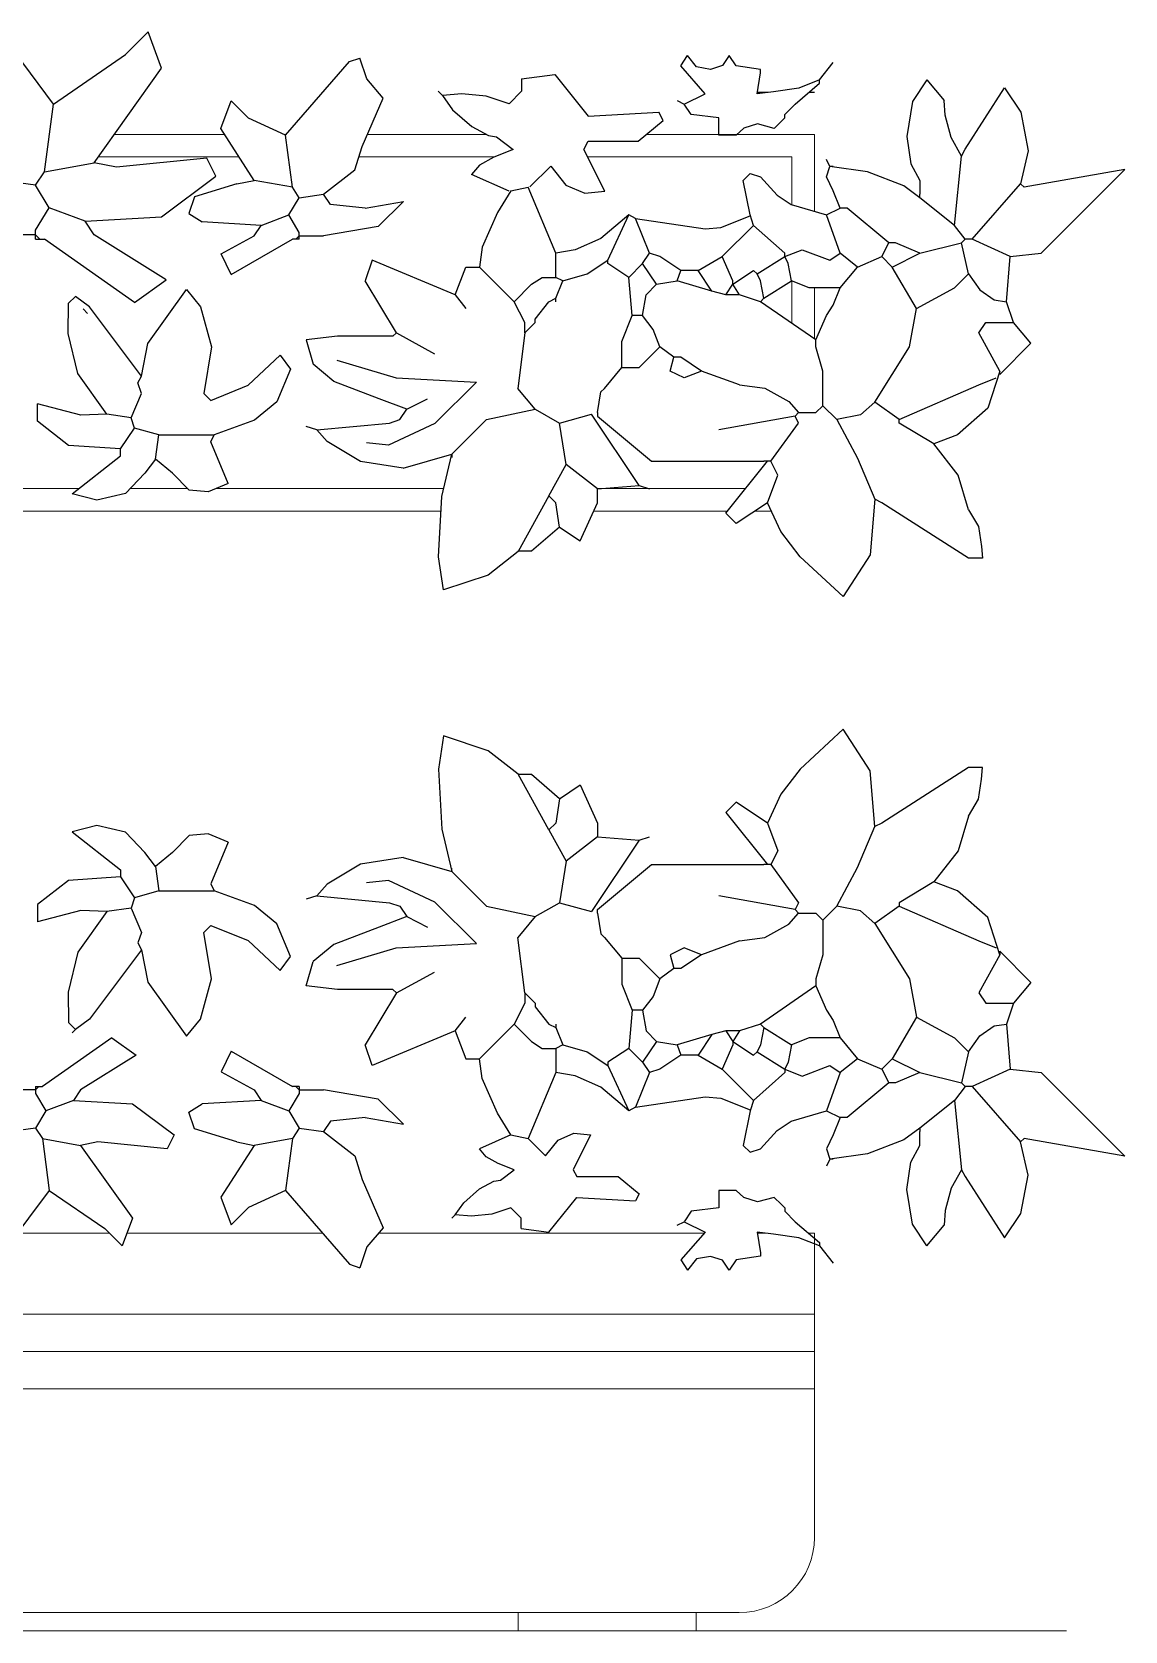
# Model space of a CAD drawing. Header units: millimetres. Extents: x 224.49 to 232.8, y 170.44 to 178.39.
# Drawn here: x 231.179 to 232.634, y 174.618 to 176.746 of the extents above; entities that cross this region are included whole.
import ezdxf

# ---------------------------------------------------------------- set-up
doc = ezdxf.new("R2010")
doc.units = ezdxf.units.MM
doc.layers.add('PROIEZIONI', color=145, linetype='Continuous', lineweight=13)
doc.layers.add('VEGETAZIONE', color=94, linetype='Continuous')

msp = doc.modelspace()

# ---------------------------------------------------------------- linework, layer by layer
at = {"layer": 'PROIEZIONI', "ltscale": 0.05}
for p, q in [((231.2827, 175.147), (231.1597, 175.147)), ((231.5663, 175.147), (231.3057, 175.147)), ((232.0735, 175.147), (231.6403, 175.147)), ((232.1586, 175.147), (232.1446, 175.147)), ((232.2207, 175.147), (232.2132, 175.147)), ((232.2207, 174.7421), (232.2207, 175.147)), ((230.6311, 174.6421), (232.1207, 174.6421))]:
    msp.add_line(p, q, dxfattribs=at)
at = {"layer": 'PROIEZIONI', "color": 252}
for p, q in [((230.7244, 175.0396), (232.2207, 175.0396)), ((230.5311, 174.9898), (232.2207, 174.9898)), ((230.5311, 174.94), (232.2207, 174.94))]:
    msp.add_line(p, q, dxfattribs=at)
at = {"layer": 'PROIEZIONI', "color": 5}
msp.add_line((230.2715, 174.6177), (232.556, 174.6177), dxfattribs=at)
at = {"layer": 'PROIEZIONI'}
for points in [[(231.2889, 176.6096), (231.4357, 176.6096)], [(231.5144, 176.6096), (231.5177, 176.6096)], [(231.6257, 176.6096), (231.7845, 176.6096)], [(231.9968, 176.6096), (232.2207, 176.6096), (232.2207, 176.507)], [(231.2674, 176.5796), (231.4551, 176.5796)], [(231.6144, 176.5796), (231.7944, 176.5796)], [(231.919, 176.5796), (232.1907, 176.5796), (232.1907, 176.5159)], [(232.1907, 176.4146), (232.1907, 176.3583)], [(232.2207, 176.4055), (232.2207, 176.3376)], [(231.2418, 176.1382), (230.9919, 176.1382)], [(231.3867, 176.1382), (231.3101, 176.1382)], [(231.7273, 176.1382), (231.4244, 176.1382)], [(232.1289, 176.1382), (231.9316, 176.1382)], [(231.7238, 176.1082), (230.9955, 176.1082)], [(232.1049, 176.1082), (231.9269, 176.1082)], [(232.1634, 176.1082), (232.1413, 176.1082)]]:
    msp.add_lwpolyline(points, dxfattribs=at)
at = {"layer": 'PROIEZIONI', "ltscale": 0.05}
msp.add_lwpolyline([(232.0635, 174.6177), (231.8264, 174.6177), (231.8264, 174.6421), (232.0635, 174.6421)], close=True, dxfattribs=at)
msp.add_arc((232.1207, 174.7421), 0.1, 270, 360, dxfattribs=at)
at = {"layer": 'VEGETAZIONE'}
for p, q in [((231.208, 176.65), (231.1361, 176.746)), ((231.304, 176.716), (231.334, 176.746)), ((231.352, 176.698), (231.334, 176.746)), ((231.208, 176.65), (231.304, 176.716)), ((232.0428, 176.7008), (232.052, 176.7146)), ((232.0637, 176.6995), (232.052, 176.7146)), ((232.1074, 176.7146), (232.0984, 176.7012)), ((232.1166, 176.7008), (232.1074, 176.7146)), ((231.262, 176.572), (231.352, 176.698)), ((231.5168, 176.6085), (231.602, 176.7067)), ((231.602, 176.7067), (231.6158, 176.7113)), ((231.625, 176.6836), (231.6158, 176.7113)), ((232.0751, 176.6638), (232.0428, 176.7008)), ((232.0826, 176.6962), (232.0637, 176.6995)), ((232.0984, 176.7012), (232.0826, 176.6962)), ((232.1489, 176.6961), (232.1166, 176.7008)), ((232.1489, 176.6915), (232.1489, 176.6961)), ((232.2273, 176.6823), (232.2458, 176.7054)), ((231.6466, 176.6581), (231.625, 176.6836)), ((231.831, 176.6837), (231.8753, 176.6892)), ((231.831, 176.6837), (231.831, 176.6671)), ((231.8753, 176.6892), (231.9196, 176.6338)), ((232.1443, 176.6638), (232.1489, 176.6915)), ((232.195, 176.65), (232.2273, 176.6777)), ((232.2273, 176.6823), (232.2, 176.6714)), ((232.2273, 176.6777), (232.2273, 176.6823)), ((232.3704, 176.6823), (232.3514, 176.6533)), ((232.3704, 176.6823), (232.3934, 176.6546)), ((231.4306, 176.6174), (231.4445, 176.6543)), ((231.4675, 176.6313), (231.4445, 176.6543)), ((231.6189, 176.5937), (231.6466, 176.6581)), ((231.7258, 176.6615), (231.7202, 176.6671)), ((231.7514, 176.6636), (231.7258, 176.6615)), ((231.7258, 176.6615), (231.7392, 176.6423)), ((231.784, 176.6605), (231.7514, 176.6636)), ((231.8144, 176.6505), (231.784, 176.6605)), ((231.831, 176.6671), (231.8144, 176.6505)), ((232.0381, 176.6546), (232.0474, 176.65)), ((232.0474, 176.65), (232.0751, 176.6638)), ((232.1661, 176.6665), (232.1443, 176.6638)), ((232.2, 176.6714), (232.1661, 176.6665)), ((232.3514, 176.6533), (232.3435, 176.607)), ((232.3947, 176.6351), (232.3934, 176.6546)), ((232.4211, 176.59), (232.4738, 176.6715)), ((232.4738, 176.6715), (232.4956, 176.6392)), ((231.1961, 176.56), (231.208, 176.65)), ((231.5168, 176.6085), (231.4675, 176.6313)), ((231.7392, 176.6423), (231.7647, 176.62)), ((231.9196, 176.6338), (232.0137, 176.6394)), ((232.0192, 176.6283), (232.0137, 176.6394)), ((232.0566, 176.6362), (232.0474, 176.65)), ((232.0935, 176.6315), (232.0566, 176.6362)), ((232.0935, 176.6085), (232.0935, 176.6315)), ((232.1766, 176.6269), (232.1812, 176.6315)), ((232.1812, 176.6362), (232.195, 176.65)), ((232.1812, 176.6315), (232.1812, 176.6362)), ((232.4026, 176.6054), (232.3947, 176.6351)), ((232.4956, 176.6392), (232.5051, 176.588)), ((231.4752, 176.5485), (231.4306, 176.6174)), ((231.526, 176.5393), (231.5168, 176.6085)), ((231.7647, 176.62), (231.787, 176.6082)), ((231.787, 176.6082), (231.7977, 176.6062)), ((231.986, 176.6006), (232.0192, 176.6283)), ((232.1166, 176.6085), (232.0935, 176.6085)), ((232.1267, 176.6178), (232.1166, 176.6085)), ((232.1449, 176.6236), (232.1267, 176.6178)), ((232.1673, 176.6177), (232.1449, 176.6236)), ((232.1766, 176.6269), (232.1673, 176.6177)), ((231.609, 176.5623), (231.6189, 176.5937)), ((231.8199, 176.5895), (231.7941, 176.5795)), ((231.7977, 176.6062), (231.8199, 176.5895)), ((231.914, 176.5895), (231.9196, 176.6006)), ((231.9417, 176.5342), (231.914, 176.5895)), ((231.9196, 176.6006), (231.986, 176.6006)), ((232.3435, 176.607), (232.349, 176.5707)), ((232.4165, 176.5808), (232.4026, 176.6054)), ((232.4165, 176.5808), (232.4211, 176.59)), ((232.5051, 176.588), (232.4949, 176.5439)), ((231.1961, 176.56), (231.262, 176.572)), ((231.292, 176.566), (231.262, 176.572)), ((231.412, 176.578), (231.292, 176.566)), ((231.424, 176.554), (231.412, 176.578)), ((231.7748, 176.5688), (231.7645, 176.5563)), ((231.7941, 176.5795), (231.7748, 176.5688)), ((231.8421, 176.5397), (231.8697, 176.5674)), ((231.8697, 176.5674), (231.8898, 176.5422)), ((232.2412, 176.5669), (232.2366, 176.5762)), ((232.2366, 176.5531), (232.2412, 176.5669)), ((232.2915, 176.56), (232.2412, 176.5669)), ((232.2458, 176.5669), (232.2412, 176.5669)), ((232.349, 176.5707), (232.3611, 176.5485)), ((232.4073, 176.4885), (232.4165, 176.5808)), ((231.1841, 176.542), (231.1421, 176.548)), ((231.1841, 176.542), (231.1961, 176.56)), ((231.352, 176.5), (231.424, 176.554)), ((231.4522, 176.5439), (231.4752, 176.5485)), ((231.526, 176.5393), (231.4752, 176.5485)), ((231.5675, 176.53), (231.609, 176.5623)), ((231.8144, 176.5342), (231.7645, 176.5563)), ((232.1258, 176.5485), (232.135, 176.5577)), ((232.135, 176.5024), (232.1258, 176.5485)), ((232.135, 176.5577), (232.1489, 176.5531)), ((232.1489, 176.5531), (232.1709, 176.5286)), ((232.2458, 176.5346), (232.2366, 176.5531)), ((232.3395, 176.541), (232.2915, 176.56)), ((232.3611, 176.5485), (232.3611, 176.53)), ((232.634, 176.563), (232.4996, 176.5393)), ((232.5226, 176.4516), (232.634, 176.563)), ((231.2021, 176.512), (231.1841, 176.542)), ((231.3958, 176.5264), (231.3882, 176.5043)), ((231.4522, 176.5439), (231.3958, 176.5264)), ((231.5214, 176.5024), (231.5352, 176.5254)), ((231.5352, 176.5254), (231.526, 176.5393)), ((231.5352, 176.5254), (231.5675, 176.53)), ((231.5767, 176.5162), (231.5675, 176.53)), ((231.8167, 176.5346), (231.799, 176.5058)), ((231.8167, 176.5346), (231.8397, 176.5393)), ((231.8767, 176.4516), (231.8397, 176.5393)), ((231.8898, 176.5422), (231.9152, 176.5315)), ((231.9152, 176.5315), (231.9417, 176.5342)), ((232.1709, 176.5286), (232.1898, 176.5162)), ((232.255, 176.5116), (232.2458, 176.5346)), ((232.3611, 176.5254), (232.3395, 176.541)), ((232.3611, 176.5254), (232.3611, 176.53)), ((232.4073, 176.4885), (232.3611, 176.5254)), ((232.4304, 176.47), (232.4949, 176.5439)), ((232.4996, 176.5393), (232.4949, 176.5439)), ((231.1841, 176.482), (231.2021, 176.512)), ((231.25, 176.494), (231.2021, 176.512)), ((231.3882, 176.5043), (231.406, 176.4931)), ((231.4845, 176.4885), (231.5214, 176.5024)), ((231.5352, 176.4793), (231.5214, 176.5024)), ((231.6229, 176.5116), (231.5767, 176.5162)), ((231.6229, 176.5116), (231.674, 176.5204)), ((231.674, 176.5204), (231.6401, 176.4872)), ((231.799, 176.5058), (231.7786, 176.4596)), ((231.9736, 176.5024), (231.9363, 176.4712)), ((231.9459, 176.4424), (231.9736, 176.5024)), ((231.9828, 176.4977), (231.9736, 176.5024)), ((232.1397, 176.4885), (232.135, 176.5024)), ((232.1898, 176.5162), (232.2366, 176.5024)), ((232.2366, 176.5024), (232.255, 176.5116)), ((232.255, 176.4516), (232.2366, 176.5024)), ((232.2642, 176.5116), (232.255, 176.5116)), ((232.3196, 176.4654), (232.2642, 176.5116)), ((231.1841, 176.4761), (231.1841, 176.482)), ((231.25, 176.494), (231.352, 176.5)), ((231.262, 176.4761), (231.25, 176.494)), ((231.4845, 176.4885), (231.406, 176.4931)), ((231.4752, 176.4747), (231.4845, 176.4885)), ((231.6401, 176.4872), (231.5675, 176.4747)), ((231.9828, 176.4977), (232.0751, 176.4839)), ((232.0012, 176.4516), (231.9828, 176.4977)), ((232.0751, 176.4839), (232.096, 176.4856)), ((232.096, 176.4856), (232.1354, 176.5013)), ((232.0981, 176.447), (232.1397, 176.4885)), ((232.1812, 176.4516), (232.1397, 176.4885)), ((232.4211, 176.47), (232.4073, 176.4885)), ((231.1841, 176.4761), (231.1421, 176.4761)), ((231.1901, 176.47), (231.1841, 176.4761)), ((231.1841, 176.47), (231.1841, 176.4761)), ((231.1841, 176.47), (231.1901, 176.47)), ((231.1901, 176.47), (231.1961, 176.47)), ((231.316, 176.3861), (231.1961, 176.47)), ((231.358, 176.4161), (231.262, 176.4761)), ((231.4311, 176.4506), (231.4752, 176.4747)), ((231.4447, 176.4233), (231.526, 176.47)), ((231.5306, 176.47), (231.526, 176.47)), ((231.5306, 176.47), (231.5352, 176.4747)), ((231.5352, 176.47), (231.5306, 176.47)), ((231.5352, 176.4747), (231.5352, 176.4793)), ((231.5352, 176.4747), (231.5675, 176.4747)), ((231.5352, 176.47), (231.5352, 176.4747)), ((231.7786, 176.4596), (231.7751, 176.4331)), ((231.9363, 176.4712), (231.9024, 176.4561)), ((232.3104, 176.447), (232.3196, 176.4654)), ((232.3288, 176.4654), (232.3196, 176.4654)), ((232.3611, 176.4516), (232.3288, 176.4654)), ((232.3611, 176.4516), (232.4165, 176.4654)), ((232.4165, 176.4654), (232.4211, 176.47)), ((232.4257, 176.4239), (232.4165, 176.4654)), ((232.4304, 176.47), (232.4211, 176.47)), ((232.4811, 176.447), (232.4304, 176.47)), ((231.4447, 176.4233), (231.4311, 176.4506)), ((231.6321, 176.4424), (231.6229, 176.4147)), ((231.7428, 176.3962), (231.6321, 176.4424)), ((231.9024, 176.4561), (231.8767, 176.4516)), ((231.8767, 176.4193), (231.8767, 176.4516)), ((231.9182, 176.4239), (231.9459, 176.4424)), ((231.9459, 176.4377), (231.9459, 176.4424)), ((231.9736, 176.4193), (231.9459, 176.4377)), ((231.9736, 176.4193), (231.992, 176.4377)), ((231.992, 176.4377), (232.0012, 176.4516)), ((232.0105, 176.4101), (231.992, 176.4377)), ((232.0151, 176.447), (232.0012, 176.4516)), ((232.0428, 176.4285), (232.0151, 176.447)), ((232.0658, 176.4285), (232.0981, 176.447)), ((232.112, 176.4147), (232.0981, 176.447)), ((232.1443, 176.4239), (232.1812, 176.447)), ((232.1812, 176.447), (232.2043, 176.4562)), ((232.1812, 176.447), (232.1812, 176.4516)), ((232.1858, 176.4377), (232.1812, 176.447)), ((232.1904, 176.4147), (232.1858, 176.4377)), ((232.2043, 176.4562), (232.2412, 176.4424)), ((232.2412, 176.4424), (232.255, 176.4516)), ((232.2781, 176.4331), (232.255, 176.4516)), ((232.2781, 176.4331), (232.3104, 176.447)), ((232.3242, 176.4331), (232.3104, 176.447)), ((232.3242, 176.4331), (232.3611, 176.4516)), ((232.4765, 176.387), (232.4811, 176.447)), ((232.4811, 176.447), (232.5226, 176.4516)), ((231.7428, 176.3962), (231.7567, 176.4331)), ((231.7567, 176.4331), (231.7751, 176.4331)), ((231.8213, 176.387), (231.7751, 176.4331)), ((231.8444, 176.4101), (231.8582, 176.4193)), ((231.8582, 176.4193), (231.8767, 176.4193)), ((231.8859, 176.4147), (231.8767, 176.4193)), ((231.8859, 176.4147), (231.9182, 176.4239)), ((231.9782, 176.3685), (231.9736, 176.4193)), ((232.0381, 176.4147), (232.0428, 176.4285)), ((232.0658, 176.4285), (232.0428, 176.4285)), ((232.0843, 176.4008), (232.0658, 176.4285)), ((232.112, 176.4101), (232.1397, 176.4285)), ((232.1397, 176.4285), (232.1443, 176.4239)), ((232.1489, 176.4147), (232.1443, 176.4239)), ((232.255, 176.4055), (232.2781, 176.4331)), ((232.3565, 176.3778), (232.3242, 176.4331)), ((232.4073, 176.4055), (232.4257, 176.4239)), ((232.4257, 176.4239), (232.441, 176.4028)), ((231.316, 176.3861), (231.358, 176.4161)), ((231.3336, 176.3314), (231.3851, 176.4034)), ((231.3851, 176.4034), (231.4036, 176.3803)), ((231.6644, 176.3455), (231.6229, 176.4147)), ((231.7428, 176.3962), (231.7567, 176.3778)), ((231.8213, 176.387), (231.8444, 176.4101)), ((231.8767, 176.3916), (231.8859, 176.4147)), ((231.992, 176.3685), (231.9966, 176.3962)), ((231.9966, 176.3962), (232.0105, 176.4101)), ((232.0105, 176.4101), (232.0381, 176.4147)), ((232.0843, 176.4008), (232.0381, 176.4147)), ((232.1027, 176.3962), (232.0843, 176.4008)), ((232.1027, 176.3962), (232.112, 176.4101)), ((232.1212, 176.3962), (232.1027, 176.3962)), ((232.112, 176.4101), (232.112, 176.4147)), ((232.1212, 176.3962), (232.112, 176.4101)), ((232.1489, 176.387), (232.1212, 176.3962)), ((232.1535, 176.3916), (232.1489, 176.4147)), ((232.1535, 176.3916), (232.1904, 176.4147)), ((232.2135, 176.4055), (232.1904, 176.4147)), ((232.255, 176.4055), (232.2135, 176.4055)), ((232.2458, 176.3824), (232.255, 176.4055)), ((232.3565, 176.3778), (232.4073, 176.4055)), ((232.441, 176.4028), (232.4601, 176.3895)), ((231.2277, 176.3447), (231.2282, 176.3849)), ((231.2282, 176.3849), (231.2374, 176.3941)), ((231.2559, 176.3803), (231.2374, 176.3941)), ((231.2535, 176.3714), (231.2475, 176.3774)), ((231.3251, 176.288), (231.2559, 176.3803)), ((231.4036, 176.3803), (231.4184, 176.327)), ((231.8351, 176.3593), (231.8213, 176.387)), ((231.849, 176.3639), (231.8674, 176.387)), ((231.8674, 176.387), (231.8767, 176.3916)), ((231.8767, 176.387), (231.8767, 176.3916)), ((232.1489, 176.387), (232.1535, 176.3916)), ((232.2227, 176.3362), (232.1489, 176.387)), ((232.2366, 176.3685), (232.2458, 176.3824)), ((232.3473, 176.327), (232.3565, 176.3778)), ((232.4601, 176.3895), (232.4765, 176.387)), ((232.4857, 176.3593), (232.4765, 176.387)), ((231.8351, 176.3455), (231.849, 176.3593)), ((231.8351, 176.3455), (231.8351, 176.3593)), ((231.849, 176.3593), (231.849, 176.3639)), ((231.9642, 176.334), (231.9782, 176.3685)), ((231.992, 176.3685), (231.9782, 176.3685)), ((232.0059, 176.3501), (231.992, 176.3685)), ((232.2227, 176.3362), (232.2366, 176.3685)), ((232.4396, 176.3455), (232.4488, 176.3593)), ((232.4488, 176.3593), (232.4857, 176.3593)), ((232.5088, 176.3316), (232.4857, 176.3593)), ((231.2404, 176.2914), (231.2277, 176.3447)), ((231.3251, 176.288), (231.3336, 176.3314)), ((231.586, 176.3409), (231.5444, 176.3362)), ((231.5444, 176.3362), (231.5537, 176.3039)), ((231.6598, 176.3409), (231.586, 176.3409)), ((231.6644, 176.3455), (231.6598, 176.3409)), ((231.6644, 176.3455), (231.7152, 176.3178)), ((231.8351, 176.3455), (231.8259, 176.2716)), ((231.9643, 176.2993), (231.9642, 176.334)), ((232.0151, 176.327), (232.0059, 176.3501)), ((232.2227, 176.327), (232.2227, 176.3362)), ((232.4673, 176.2947), (232.4396, 176.3455)), ((232.4673, 176.2901), (232.5088, 176.3316)), ((231.4184, 176.327), (231.4082, 176.2649)), ((231.4671, 176.2759), (231.5097, 176.3157)), ((231.5097, 176.3157), (231.5235, 176.2972)), ((231.9874, 176.2993), (232.0151, 176.327)), ((232.0335, 176.3132), (232.0151, 176.327)), ((232.0289, 176.2947), (232.0335, 176.3132)), ((232.0428, 176.3132), (232.0335, 176.3132)), ((232.0705, 176.2947), (232.0428, 176.3132)), ((232.2319, 176.2947), (232.2227, 176.327)), ((232.3011, 176.2532), (232.3473, 176.327)), ((231.279, 176.2373), (231.2404, 176.2914)), ((231.5235, 176.2972), (231.5052, 176.2537)), ((231.5813, 176.2809), (231.5537, 176.3039)), ((231.5852, 176.3092), (231.664, 176.2856)), ((231.9412, 176.2716), (231.9643, 176.2993)), ((231.9643, 176.2993), (231.9874, 176.2993)), ((232.0474, 176.2855), (232.0289, 176.2947)), ((232.0705, 176.2947), (232.0474, 176.2855)), ((232.1212, 176.2763), (232.0705, 176.2947)), ((232.2319, 176.2486), (232.2319, 176.2947)), ((232.4673, 176.2947), (232.4516, 176.2452)), ((232.4673, 176.2901), (232.4673, 176.2947)), ((231.3205, 176.2788), (231.3251, 176.288)), ((231.3251, 176.2649), (231.3205, 176.2788)), ((231.4174, 176.2557), (231.4671, 176.2759)), ((231.6413, 176.2578), (231.5813, 176.2809)), ((231.664, 176.2856), (231.771, 176.2797)), ((231.771, 176.2797), (231.7157, 176.2247)), ((231.849, 176.244), (231.8259, 176.2716)), ((231.9366, 176.267), (231.9412, 176.2716)), ((232.1212, 176.2763), (232.1549, 176.2718)), ((232.1549, 176.2718), (232.1867, 176.2541)), ((232.3335, 176.2301), (232.4396, 176.2763)), ((232.4396, 176.2763), (232.4626, 176.2855)), ((231.2446, 176.236), (231.1867, 176.2511)), ((231.1867, 176.228), (231.1867, 176.2511)), ((231.3113, 176.2326), (231.3251, 176.2649)), ((231.4174, 176.2557), (231.4082, 176.2649)), ((231.5052, 176.2537), (231.4756, 176.2293)), ((231.6782, 176.244), (231.6413, 176.2578)), ((231.6782, 176.244), (231.7059, 176.2578)), ((231.932, 176.2393), (231.9366, 176.267)), ((232.1867, 176.2541), (232.1996, 176.2393)), ((232.2227, 176.2393), (232.2319, 176.2486)), ((232.2504, 176.2301), (232.2319, 176.2486)), ((232.3011, 176.2532), (232.2821, 176.2363)), ((232.3335, 176.2301), (232.3011, 176.2532)), ((231.2282, 176.1957), (231.1867, 176.228)), ((231.279, 176.2372), (231.2446, 176.236)), ((231.3113, 176.2326), (231.279, 176.2373)), ((231.3159, 176.2188), (231.3113, 176.2326)), ((231.4756, 176.2293), (231.422, 176.2096)), ((231.5583, 176.2163), (231.6552, 176.2255)), ((231.6552, 176.2255), (231.669, 176.2301)), ((231.669, 176.2301), (231.6782, 176.244)), ((231.7382, 176.184), (231.7844, 176.2301)), ((231.7844, 176.2301), (231.849, 176.244)), ((231.849, 176.244), (231.8813, 176.2255)), ((231.8813, 176.2255), (231.9242, 176.2372)), ((231.8905, 176.1701), (231.8813, 176.2255)), ((231.9874, 176.1425), (231.9242, 176.2372)), ((231.932, 176.2393), (231.932, 176.2347)), ((231.932, 176.2347), (232.004, 176.1747)), ((232.195, 176.2347), (232.0935, 176.2163)), ((232.1627, 176.1747), (232.1996, 176.2255)), ((232.195, 176.2347), (232.1996, 176.2393)), ((232.1996, 176.2255), (232.195, 176.2347)), ((232.1996, 176.2393), (232.2227, 176.2393)), ((232.2821, 176.2363), (232.2504, 176.2301)), ((232.2504, 176.2301), (232.2778, 176.1786)), ((232.3335, 176.2255), (232.3335, 176.2301)), ((232.3796, 176.1978), (232.3335, 176.2255)), ((232.4516, 176.2452), (232.4113, 176.2097)), ((231.2974, 176.1911), (231.3159, 176.2188)), ((231.3482, 176.2096), (231.3159, 176.2188)), ((231.3436, 176.1773), (231.3482, 176.2096)), ((231.3482, 176.2096), (231.422, 176.2096)), ((231.4174, 176.2003), (231.422, 176.2096)), ((231.5583, 176.2163), (231.5444, 176.2209)), ((231.5723, 176.2008), (231.5583, 176.2163)), ((231.7157, 176.2247), (231.6537, 176.1961)), ((232.4113, 176.2097), (232.3796, 176.1978)), ((231.2974, 176.1911), (231.2282, 176.1957)), ((231.2974, 176.1819), (231.2974, 176.1911)), ((231.4405, 176.145), (231.4174, 176.2003)), ((231.6168, 176.1742), (231.5723, 176.2008)), ((231.6537, 176.1961), (231.6246, 176.1991)), ((231.6736, 176.1655), (231.7382, 176.184)), ((231.7248, 176.1276), (231.7382, 176.184)), ((231.7382, 176.184), (231.7382, 176.1794)), ((232.4119, 176.1563), (232.3796, 176.1978)), ((231.2328, 176.1311), (231.2974, 176.1819)), ((231.3436, 176.1773), (231.3297, 176.1588)), ((231.3666, 176.1588), (231.3436, 176.1773)), ((231.6736, 176.1655), (231.6168, 176.1742)), ((231.8674, 176.1286), (231.8905, 176.1701)), ((231.932, 176.1378), (231.8905, 176.1701)), ((232.004, 176.1747), (232.1535, 176.1747)), ((232.1027, 176.1055), (232.1581, 176.1747)), ((232.1581, 176.1747), (232.1535, 176.1747)), ((232.1627, 176.1747), (232.1581, 176.1747)), ((232.172, 176.1563), (232.1627, 176.1747)), ((232.2778, 176.1786), (232.3011, 176.124)), ((231.3297, 176.1588), (231.3039, 176.1316)), ((231.3887, 176.1361), (231.3666, 176.1588)), ((231.4405, 176.145), (231.4141, 176.1338)), ((231.932, 176.1378), (231.9874, 176.1425)), ((231.9874, 176.1425), (232.0012, 176.1378)), ((232.1581, 176.1194), (232.172, 176.1563)), ((232.4257, 176.1101), (232.4119, 176.1563)), ((231.2658, 176.1227), (231.2328, 176.1311)), ((231.3039, 176.1316), (231.2658, 176.1227)), ((231.4141, 176.1338), (231.3887, 176.1361)), ((231.7206, 176.0476), (231.7248, 176.1276)), ((231.8674, 176.1286), (231.8265, 176.0543)), ((231.8767, 176.1194), (231.8674, 176.1286)), ((231.8813, 176.0871), (231.8767, 176.1194)), ((231.909, 176.0686), (231.932, 176.1194)), ((231.932, 176.1194), (231.932, 176.1378)), ((232.1581, 176.1194), (232.1166, 176.0917)), ((232.1761, 176.0809), (232.1581, 176.1194)), ((232.3011, 176.124), (232.2948, 176.0499)), ((232.3104, 176.1194), (232.3011, 176.124)), ((232.4257, 176.0456), (232.3104, 176.1194)), ((232.1166, 176.0917), (232.1027, 176.1055)), ((232.4257, 176.1101), (232.4389, 176.0876)), ((231.8813, 176.0871), (231.8444, 176.0548)), ((231.8813, 176.0871), (231.909, 176.0686)), ((232.2016, 176.0476), (232.1761, 176.0809)), ((232.4389, 176.0876), (232.4431, 176.061)), ((231.8444, 176.0548), (231.8259, 176.0548)), ((232.4431, 176.061), (232.4442, 176.0456)), ((231.7269, 176.0033), (231.7206, 176.0476)), ((231.8265, 176.0543), (231.7863, 176.0232)), ((232.2588, 175.9944), (232.2016, 176.0476)), ((232.2948, 176.0499), (232.2588, 175.9944)), ((232.4442, 176.0456), (232.4257, 176.0456)), ((231.7863, 176.0232), (231.7269, 176.0033)), ((231.7269, 175.8093), (231.7206, 175.7649)), ((231.7863, 175.7893), (231.7269, 175.8093)), ((232.2588, 175.8181), (232.2016, 175.7649)), ((232.2948, 175.7627), (232.2588, 175.8181)), ((231.8265, 175.7582), (231.7863, 175.7893)), ((231.7206, 175.7649), (231.7248, 175.685)), ((231.8444, 175.7577), (231.8259, 175.7577)), ((231.8674, 175.6839), (231.8265, 175.7582)), ((231.8813, 175.7254), (231.8444, 175.7577)), ((232.2016, 175.7649), (232.1761, 175.7316)), ((232.3011, 175.6885), (232.2948, 175.7627)), ((232.4257, 175.767), (232.3104, 175.6931)), ((232.4442, 175.767), (232.4257, 175.767)), ((232.4431, 175.7516), (232.4442, 175.767)), ((231.8813, 175.7254), (231.909, 175.7439)), ((231.909, 175.7439), (231.932, 175.6931)), ((232.4389, 175.7249), (232.4431, 175.7516)), ((231.8813, 175.7254), (231.8767, 175.6931)), ((232.1166, 175.7208), (232.1027, 175.707)), ((232.1581, 175.6931), (232.1166, 175.7208)), ((232.1761, 175.7316), (232.1581, 175.6931)), ((232.4257, 175.7024), (232.4389, 175.7249)), ((231.8767, 175.6931), (231.8674, 175.6839)), ((231.932, 175.6931), (231.932, 175.6747)), ((232.1027, 175.707), (232.1581, 175.6378)), ((232.1581, 175.6931), (232.172, 175.6562)), ((232.3104, 175.6931), (232.3011, 175.6885)), ((232.4257, 175.7024), (232.4119, 175.6562)), ((231.2658, 175.6898), (231.2328, 175.6814)), ((231.2328, 175.6814), (231.2974, 175.6306)), ((231.3039, 175.6809), (231.2658, 175.6898)), ((231.3297, 175.6537), (231.3039, 175.6809)), ((231.3887, 175.6765), (231.3666, 175.6537)), ((231.4141, 175.6787), (231.3887, 175.6765)), ((231.4405, 175.6675), (231.4141, 175.6787)), ((231.7248, 175.685), (231.7382, 175.6285)), ((231.8674, 175.6839), (231.8905, 175.6424)), ((231.932, 175.6747), (231.8905, 175.6424)), ((231.932, 175.6747), (231.9874, 175.6701)), ((231.9874, 175.6701), (232.0012, 175.6747)), ((232.2778, 175.6339), (232.3011, 175.6885)), ((231.3436, 175.6353), (231.3297, 175.6537)), ((231.3666, 175.6537), (231.3436, 175.6353)), ((231.4405, 175.6675), (231.4174, 175.6122)), ((231.9874, 175.6701), (231.9242, 175.5753)), ((232.172, 175.6562), (232.1627, 175.6378)), ((232.4119, 175.6562), (232.3796, 175.6147)), ((231.2974, 175.6306), (231.2974, 175.6214)), ((231.3436, 175.6353), (231.3482, 175.603)), ((231.6168, 175.6384), (231.5723, 175.6117)), ((231.6736, 175.647), (231.6168, 175.6384)), ((231.6736, 175.647), (231.7382, 175.6285)), ((231.7382, 175.6285), (231.7382, 175.6332)), ((231.8905, 175.6424), (231.8813, 175.587)), ((231.932, 175.5778), (232.004, 175.6378)), ((232.004, 175.6378), (232.1535, 175.6378)), ((232.1581, 175.6378), (232.1535, 175.6378)), ((232.1627, 175.6378), (232.1581, 175.6378)), ((232.1627, 175.6378), (232.1996, 175.587)), ((232.2504, 175.5824), (232.2778, 175.6339)), ((231.2282, 175.6168), (231.1867, 175.5845)), ((231.2974, 175.6214), (231.2282, 175.6168)), ((231.2974, 175.6214), (231.3159, 175.5937)), ((231.4174, 175.6122), (231.422, 175.603)), ((231.5723, 175.6117), (231.5583, 175.5962)), ((231.6537, 175.6164), (231.6246, 175.6134)), ((231.7157, 175.5879), (231.6537, 175.6164)), ((231.7382, 175.6285), (231.7844, 175.5824)), ((232.3796, 175.6147), (232.3335, 175.587)), ((232.4113, 175.6028), (232.3796, 175.6147)), ((231.3159, 175.5937), (231.3113, 175.5799)), ((231.3482, 175.603), (231.3159, 175.5937)), ((231.3482, 175.603), (231.422, 175.603)), ((231.4756, 175.5832), (231.422, 175.603)), ((231.5583, 175.5962), (231.5444, 175.5916)), ((231.5583, 175.5962), (231.6552, 175.587)), ((231.6552, 175.587), (231.669, 175.5824)), ((231.771, 175.5328), (231.7157, 175.5879)), ((231.849, 175.5686), (231.8813, 175.587)), ((231.8813, 175.587), (231.9242, 175.5753)), ((232.195, 175.5778), (232.0935, 175.5962)), ((232.1996, 175.587), (232.195, 175.5778)), ((232.3335, 175.587), (232.3335, 175.5824)), ((232.4516, 175.5673), (232.4113, 175.6028)), ((231.1867, 175.5845), (231.1867, 175.5614)), ((231.2446, 175.5766), (231.1867, 175.5614)), ((231.279, 175.5753), (231.2404, 175.5211)), ((231.279, 175.5753), (231.2446, 175.5766)), ((231.3113, 175.5799), (231.279, 175.5753)), ((231.3113, 175.5799), (231.3251, 175.5476)), ((231.5052, 175.5588), (231.4756, 175.5832)), ((231.6782, 175.5686), (231.6413, 175.5547)), ((231.669, 175.5824), (231.6782, 175.5686)), ((231.6782, 175.5686), (231.7059, 175.5547)), ((231.7844, 175.5824), (231.849, 175.5686)), ((231.849, 175.5686), (231.8259, 175.5409)), ((231.932, 175.5732), (231.932, 175.5778)), ((231.932, 175.5732), (231.9366, 175.5455)), ((232.1867, 175.5584), (232.1996, 175.5732)), ((232.195, 175.5778), (232.1996, 175.5732)), ((232.1996, 175.5732), (232.2227, 175.5732)), ((232.2227, 175.5732), (232.2319, 175.564)), ((232.2504, 175.5824), (232.2319, 175.564)), ((232.2821, 175.5762), (232.2504, 175.5824)), ((232.3011, 175.5593), (232.2821, 175.5762)), ((232.3335, 175.5824), (232.3011, 175.5593)), ((232.3335, 175.5824), (232.4396, 175.5363)), ((232.4673, 175.5178), (232.4516, 175.5673)), ((231.3251, 175.5476), (231.3205, 175.5337)), ((231.4174, 175.5568), (231.4082, 175.5476)), ((231.4184, 175.4856), (231.4082, 175.5476)), ((231.4174, 175.5568), (231.4671, 175.5366)), ((231.5235, 175.5153), (231.5052, 175.5588)), ((231.6413, 175.5547), (231.5813, 175.5316)), ((231.9366, 175.5455), (231.9412, 175.5409)), ((232.1549, 175.5407), (232.1867, 175.5584)), ((232.2319, 175.564), (232.2319, 175.5178)), ((232.3011, 175.5593), (232.3473, 175.4855)), ((231.3251, 175.5245), (231.2559, 175.4322)), ((231.3205, 175.5337), (231.3251, 175.5245)), ((231.3251, 175.5245), (231.3336, 175.4811)), ((231.4671, 175.5366), (231.5097, 175.4968)), ((231.5813, 175.5316), (231.5537, 175.5086)), ((231.5852, 175.5033), (231.664, 175.5269)), ((231.664, 175.5269), (231.771, 175.5328)), ((231.8351, 175.4671), (231.8259, 175.5409)), ((231.9412, 175.5409), (231.9643, 175.5132)), ((232.0474, 175.527), (232.0289, 175.5178)), ((232.0705, 175.5178), (232.0474, 175.527)), ((232.1212, 175.5363), (232.0705, 175.5178)), ((232.1212, 175.5363), (232.1549, 175.5407)), ((232.4396, 175.5363), (232.4626, 175.527)), ((231.2404, 175.5211), (231.2277, 175.4678)), ((231.5097, 175.4968), (231.5235, 175.5153)), ((231.5444, 175.4763), (231.5537, 175.5086)), ((231.9643, 175.5132), (231.9642, 175.4785)), ((231.9643, 175.5132), (231.9874, 175.5132)), ((231.9874, 175.5132), (232.0151, 175.4855)), ((232.0289, 175.5178), (232.0335, 175.4994)), ((232.0705, 175.5178), (232.0428, 175.4994)), ((232.2319, 175.5178), (232.2227, 175.4855)), ((232.4673, 175.5178), (232.4396, 175.4671)), ((232.4673, 175.5224), (232.5088, 175.4809)), ((232.4673, 175.5224), (232.4673, 175.5178)), ((231.3336, 175.4811), (231.3851, 175.4092)), ((231.4036, 175.4322), (231.4184, 175.4856)), ((231.6644, 175.4671), (231.7152, 175.4947)), ((232.0151, 175.4855), (232.0059, 175.4624)), ((232.0335, 175.4994), (232.0151, 175.4855)), ((232.0428, 175.4994), (232.0335, 175.4994)), ((232.2227, 175.4855), (232.2227, 175.4763)), ((232.3473, 175.4855), (232.3565, 175.4348)), ((232.5088, 175.4809), (232.4857, 175.4532)), ((231.2277, 175.4678), (231.2282, 175.4276)), ((231.586, 175.4717), (231.5444, 175.4763)), ((231.6598, 175.4717), (231.586, 175.4717)), ((231.6644, 175.4671), (231.6229, 175.3978)), ((231.6644, 175.4671), (231.6598, 175.4717)), ((231.8351, 175.4671), (231.849, 175.4532)), ((231.8351, 175.4671), (231.8351, 175.4532)), ((231.9642, 175.4785), (231.9782, 175.444)), ((232.0059, 175.4624), (231.992, 175.444)), ((232.2227, 175.4763), (232.1489, 175.4255)), ((232.2227, 175.4763), (232.2366, 175.444)), ((232.4396, 175.4671), (232.4488, 175.4532)), ((231.8351, 175.4532), (231.8213, 175.4255)), ((231.849, 175.4532), (231.849, 175.4486)), ((231.849, 175.4486), (231.8674, 175.4255)), ((231.9782, 175.444), (231.9736, 175.3932)), ((231.992, 175.444), (231.9782, 175.444)), ((231.992, 175.444), (231.9966, 175.4163)), ((232.2366, 175.444), (232.2458, 175.4301)), ((232.4488, 175.4532), (232.4857, 175.4532)), ((232.4857, 175.4532), (232.4765, 175.4255)), ((231.2282, 175.4276), (231.2374, 175.4184)), ((231.2374, 175.4184), (231.2328, 175.4138)), ((231.2559, 175.4322), (231.2374, 175.4184)), ((231.3851, 175.4092), (231.4036, 175.4322)), ((231.7428, 175.4163), (231.6321, 175.3702)), ((231.7428, 175.4163), (231.7567, 175.4348)), ((231.7428, 175.4163), (231.7567, 175.3794)), ((231.8213, 175.4255), (231.7751, 175.3794)), ((231.8213, 175.4255), (231.8444, 175.4025)), ((231.8674, 175.4255), (231.8767, 175.4209)), ((231.8767, 175.4255), (231.8767, 175.4209)), ((231.8767, 175.4209), (231.8859, 175.3978)), ((231.9966, 175.4163), (232.0105, 175.4025)), ((232.1027, 175.4163), (232.0843, 175.4117)), ((232.1027, 175.4163), (232.112, 175.4025)), ((232.1212, 175.4163), (232.1027, 175.4163)), ((232.1212, 175.4163), (232.112, 175.4025)), ((232.1489, 175.4255), (232.1212, 175.4163)), ((232.1489, 175.4255), (232.1535, 175.4209)), ((232.1535, 175.4209), (232.1489, 175.3978)), ((232.1535, 175.4209), (232.1904, 175.3978)), ((232.2458, 175.4301), (232.255, 175.4071)), ((232.3565, 175.4348), (232.3242, 175.3794)), ((232.3565, 175.4348), (232.4073, 175.4071)), ((232.441, 175.4097), (232.4601, 175.423)), ((232.4601, 175.423), (232.4765, 175.4255)), ((232.4765, 175.4255), (232.4811, 175.3655)), ((231.2856, 175.4071), (231.1933, 175.3425)), ((231.2856, 175.4071), (231.3179, 175.384)), ((231.6321, 175.3702), (231.6229, 175.3978)), ((231.8444, 175.4025), (231.8582, 175.3932)), ((231.8859, 175.3978), (231.8767, 175.3932)), ((231.8859, 175.3978), (231.9182, 175.3886)), ((232.0105, 175.4025), (231.992, 175.3748)), ((232.0105, 175.4025), (232.0381, 175.3978)), ((232.0843, 175.4117), (232.0381, 175.3978)), ((232.0381, 175.3978), (232.0428, 175.384)), ((232.0843, 175.4117), (232.0658, 175.384)), ((232.112, 175.3978), (232.0981, 175.3655)), ((232.112, 175.4025), (232.1397, 175.384)), ((232.112, 175.4025), (232.112, 175.3978)), ((232.1489, 175.3978), (232.1443, 175.3886)), ((232.1904, 175.3978), (232.1858, 175.3748)), ((232.2135, 175.4071), (232.1904, 175.3978)), ((232.255, 175.4071), (232.2135, 175.4071)), ((232.255, 175.4071), (232.2781, 175.3794)), ((232.4073, 175.4071), (232.4257, 175.3886)), ((232.4257, 175.3886), (232.441, 175.4097)), ((231.3179, 175.384), (231.244, 175.3379)), ((231.4447, 175.3893), (231.4311, 175.362)), ((231.4447, 175.3893), (231.526, 175.3425)), ((231.7567, 175.3794), (231.7751, 175.3794)), ((231.7786, 175.3529), (231.7751, 175.3794)), ((231.8582, 175.3932), (231.8767, 175.3932)), ((231.8767, 175.3932), (231.8767, 175.3609)), ((231.9182, 175.3886), (231.9459, 175.3702)), ((231.9736, 175.3932), (231.9459, 175.3748)), ((231.9459, 175.3748), (231.9459, 175.3702)), ((231.9736, 175.3932), (231.992, 175.3748)), ((231.992, 175.3748), (232.0012, 175.3609)), ((232.0428, 175.384), (232.0151, 175.3655)), ((232.0658, 175.384), (232.0428, 175.384)), ((232.0658, 175.384), (232.0981, 175.3655)), ((232.1397, 175.384), (232.1443, 175.3886)), ((232.1443, 175.3886), (232.1812, 175.3655)), ((232.1858, 175.3748), (232.1812, 175.3655)), ((232.2781, 175.3794), (232.255, 175.3609)), ((232.2781, 175.3794), (232.3104, 175.3655)), ((232.3242, 175.3794), (232.3104, 175.3655)), ((232.3242, 175.3794), (232.3611, 175.3609)), ((232.4257, 175.3886), (232.4165, 175.3471)), ((231.4311, 175.362), (231.4752, 175.3379)), ((231.799, 175.3067), (231.7786, 175.3529)), ((231.8767, 175.3609), (231.8397, 175.2733)), ((231.9024, 175.3564), (231.8767, 175.3609)), ((231.9363, 175.3414), (231.9024, 175.3564)), ((231.9459, 175.3702), (231.9736, 175.3102)), ((232.0012, 175.3609), (231.9828, 175.3148)), ((232.0151, 175.3655), (232.0012, 175.3609)), ((232.0981, 175.3655), (232.1397, 175.324)), ((232.1812, 175.3609), (232.1397, 175.324)), ((232.1812, 175.3655), (232.2043, 175.3563)), ((232.1812, 175.3655), (232.1812, 175.3609)), ((232.2043, 175.3563), (232.2412, 175.3702)), ((232.255, 175.3609), (232.2366, 175.3102)), ((232.2412, 175.3702), (232.255, 175.3609)), ((232.3104, 175.3655), (232.3196, 175.3471)), ((232.3611, 175.3609), (232.3288, 175.3471)), ((232.3611, 175.3609), (232.4165, 175.3471)), ((232.4811, 175.3655), (232.4304, 175.3425)), ((232.4811, 175.3655), (232.5226, 175.3609)), ((232.5226, 175.3609), (232.634, 175.2495)), ((231.1841, 175.3379), (231.1518, 175.3379)), ((231.1887, 175.3425), (231.1841, 175.3379)), ((231.1841, 175.3425), (231.1841, 175.3379)), ((231.1841, 175.3425), (231.1887, 175.3425)), ((231.1841, 175.3379), (231.1841, 175.3332)), ((231.1841, 175.3332), (231.1979, 175.3102)), ((231.1887, 175.3425), (231.1933, 175.3425)), ((231.244, 175.3379), (231.2348, 175.324)), ((231.4752, 175.3379), (231.4845, 175.324)), ((231.5352, 175.3332), (231.5214, 175.3102)), ((231.5306, 175.3425), (231.526, 175.3425)), ((231.5306, 175.3425), (231.5352, 175.3379)), ((231.5352, 175.3425), (231.5306, 175.3425)), ((231.5352, 175.3425), (231.5352, 175.3379)), ((231.5352, 175.3379), (231.5675, 175.3379)), ((231.5352, 175.3379), (231.5352, 175.3332)), ((231.6401, 175.3254), (231.5675, 175.3379)), ((231.9736, 175.3102), (231.9363, 175.3414)), ((232.3196, 175.3471), (232.2642, 175.301)), ((232.3288, 175.3471), (232.3196, 175.3471)), ((232.4211, 175.3425), (232.4073, 175.324)), ((232.4165, 175.3471), (232.4211, 175.3425)), ((232.4304, 175.3425), (232.4211, 175.3425)), ((232.4304, 175.3425), (232.4949, 175.2686)), ((231.1979, 175.3102), (231.1841, 175.2871)), ((231.2348, 175.324), (231.1979, 175.3102)), ((231.2348, 175.324), (231.3133, 175.3194)), ((231.3133, 175.3194), (231.3686, 175.2779)), ((231.3882, 175.3082), (231.406, 175.3194)), ((231.4845, 175.324), (231.406, 175.3194)), ((231.4845, 175.324), (231.5214, 175.3102)), ((231.5214, 175.3102), (231.5352, 175.2871)), ((231.674, 175.2921), (231.6401, 175.3254)), ((231.9828, 175.3148), (231.9736, 175.3102)), ((231.9828, 175.3148), (232.0751, 175.3286)), ((232.0751, 175.3286), (232.096, 175.3269)), ((232.096, 175.3269), (232.1354, 175.3112)), ((232.135, 175.3102), (232.1258, 175.264)), ((232.1397, 175.324), (232.135, 175.3102)), ((232.1898, 175.2963), (232.2366, 175.3102)), ((232.2366, 175.3102), (232.255, 175.301)), ((232.4073, 175.324), (232.3611, 175.2871)), ((232.4073, 175.324), (232.4165, 175.2317)), ((231.3958, 175.2862), (231.3882, 175.3082)), ((231.5767, 175.2963), (231.5675, 175.2825)), ((231.6229, 175.301), (231.5767, 175.2963)), ((231.6229, 175.301), (231.674, 175.2921)), ((231.8167, 175.2779), (231.799, 175.3067)), ((232.1709, 175.2839), (232.1898, 175.2963)), ((232.255, 175.301), (232.2458, 175.2779)), ((232.2642, 175.301), (232.255, 175.301)), ((231.1841, 175.2871), (231.1518, 175.2825)), ((231.1841, 175.2871), (231.1933, 175.2733)), ((231.1933, 175.2733), (231.244, 175.264)), ((231.1933, 175.2733), (231.2025, 175.2041)), ((231.2671, 175.2686), (231.244, 175.264)), ((231.3594, 175.2594), (231.2671, 175.2686)), ((231.3686, 175.2779), (231.3594, 175.2594)), ((231.4522, 175.2686), (231.3958, 175.2862)), ((231.4522, 175.2686), (231.4752, 175.264)), ((231.526, 175.2733), (231.4752, 175.264)), ((231.526, 175.2733), (231.5168, 175.2041)), ((231.5352, 175.2871), (231.526, 175.2733)), ((231.5352, 175.2871), (231.5675, 175.2825)), ((231.5675, 175.2825), (231.609, 175.2502)), ((231.8167, 175.2779), (231.7751, 175.2594)), ((231.8167, 175.2779), (231.8397, 175.2733)), ((231.8397, 175.2733), (231.8628, 175.2502)), ((231.8628, 175.2502), (231.8795, 175.2712)), ((231.8795, 175.2712), (231.9007, 175.2801)), ((231.9228, 175.2779), (231.8997, 175.2317)), ((231.9007, 175.2801), (231.9228, 175.2779)), ((232.1489, 175.2594), (232.1709, 175.2839)), ((232.2458, 175.2779), (232.2366, 175.2594)), ((232.3395, 175.2715), (232.2915, 175.2526)), ((232.3611, 175.2871), (232.3395, 175.2715)), ((232.3611, 175.2871), (232.3611, 175.2825)), ((232.3611, 175.264), (232.3611, 175.2825)), ((232.4996, 175.2733), (232.4949, 175.2686)), ((232.5051, 175.2245), (232.4949, 175.2686)), ((232.634, 175.2495), (232.4996, 175.2733)), ((231.244, 175.264), (231.3133, 175.1671)), ((231.4752, 175.264), (231.4306, 175.1951)), ((231.609, 175.2502), (231.6189, 175.2188)), ((231.7837, 175.249), (231.7751, 175.2594)), ((231.7998, 175.2401), (231.7837, 175.249)), ((232.1258, 175.264), (232.135, 175.2548)), ((232.135, 175.2548), (232.1489, 175.2594)), ((232.2366, 175.2594), (232.2412, 175.2456)), ((232.2915, 175.2526), (232.2412, 175.2456)), ((232.349, 175.2418), (232.3611, 175.264)), ((231.8213, 175.2317), (231.7998, 175.2401)), ((231.8028, 175.2179), (231.8213, 175.2317)), ((231.8997, 175.2317), (231.9043, 175.2225)), ((232.2412, 175.2456), (232.2366, 175.2363)), ((232.2458, 175.2456), (232.2412, 175.2456)), ((232.3435, 175.2055), (232.349, 175.2418)), ((232.4165, 175.2317), (232.4026, 175.2071)), ((232.4165, 175.2317), (232.4211, 175.2225)), ((231.2025, 175.2041), (231.1471, 175.1302)), ((231.2025, 175.2041), (231.2763, 175.1533)), ((231.5168, 175.2041), (231.4675, 175.1813)), ((231.5168, 175.2041), (231.602, 175.1058)), ((231.6189, 175.2188), (231.6466, 175.1545)), ((231.7541, 175.1877), (231.7752, 175.2064)), ((231.7752, 175.2064), (231.7939, 175.2162)), ((231.7939, 175.2162), (231.8028, 175.2179)), ((231.9043, 175.2225), (231.9597, 175.2225)), ((231.9597, 175.2225), (231.9874, 175.1994)), ((232.0935, 175.2041), (232.0935, 175.181)), ((232.1166, 175.2041), (232.0935, 175.2041)), ((232.1267, 175.1948), (232.1166, 175.2041)), ((232.3514, 175.1592), (232.3435, 175.2055)), ((232.4026, 175.2071), (232.3947, 175.1774)), ((232.4211, 175.2225), (232.4738, 175.141)), ((232.4956, 175.1733), (232.5051, 175.2245)), ((231.4306, 175.1951), (231.4445, 175.1582)), ((231.7428, 175.1717), (231.7541, 175.1877)), ((231.8674, 175.1487), (231.9043, 175.1948)), ((231.9043, 175.1948), (231.9828, 175.1902)), ((231.9874, 175.1994), (231.9828, 175.1902)), ((232.1449, 175.189), (232.1267, 175.1948)), ((232.1673, 175.1948), (232.1449, 175.189)), ((232.1766, 175.1856), (232.1673, 175.1948)), ((232.1766, 175.1856), (232.1812, 175.181)), ((231.3133, 175.1671), (231.2994, 175.1302)), ((231.4675, 175.1813), (231.4445, 175.1582)), ((231.7428, 175.1717), (231.7382, 175.1671)), ((231.7642, 175.17), (231.7428, 175.1717)), ((231.7914, 175.1727), (231.7642, 175.17)), ((231.8167, 175.181), (231.7914, 175.1727)), ((231.8305, 175.1671), (231.8167, 175.181)), ((231.8305, 175.1533), (231.8305, 175.1671)), ((232.0381, 175.1579), (232.0474, 175.1625)), ((232.0566, 175.1764), (232.0474, 175.1625)), ((232.0474, 175.1625), (232.0751, 175.1487)), ((232.0935, 175.181), (232.0566, 175.1764)), ((232.1812, 175.181), (232.1812, 175.1764)), ((232.1812, 175.1764), (232.195, 175.1625)), ((232.195, 175.1625), (232.2273, 175.1348)), ((232.3947, 175.1774), (232.3934, 175.1579)), ((232.4738, 175.141), (232.4956, 175.1733)), ((231.2763, 175.1533), (231.2994, 175.1302)), ((231.6466, 175.1545), (231.625, 175.1289)), ((231.8305, 175.1533), (231.8674, 175.1487)), ((232.0751, 175.1487), (232.0428, 175.1118)), ((232.1443, 175.1487), (232.1489, 175.121)), ((232.1661, 175.146), (232.1443, 175.1487)), ((232.2, 175.1411), (232.1661, 175.146)), ((232.2273, 175.1302), (232.2, 175.1411)), ((232.3704, 175.1302), (232.3514, 175.1592)), ((232.3704, 175.1302), (232.3934, 175.1579)), ((231.625, 175.1289), (231.6158, 175.1012)), ((232.1489, 175.121), (232.1489, 175.1164)), ((232.2273, 175.1348), (232.2273, 175.1302)), ((232.2273, 175.1302), (232.2458, 175.1072)), ((231.602, 175.1058), (231.6158, 175.1012)), ((232.0428, 175.1118), (232.052, 175.0979)), ((232.0637, 175.113), (232.052, 175.0979)), ((232.0826, 175.1163), (232.0637, 175.113)), ((232.0984, 175.1113), (232.0826, 175.1163)), ((232.1074, 175.0979), (232.0984, 175.1113)), ((232.1166, 175.1118), (232.1074, 175.0979)), ((232.1489, 175.1164), (232.1166, 175.1118))]:
    msp.add_line(p, q, dxfattribs=at)
at = {"layer": 'VEGETAZIONE', "ltscale": 0.05}
for p, q in [((232.1586, 176.6656), (232.1446, 176.6656)), ((232.2207, 176.6656), (232.2132, 176.6656))]:
    msp.add_line(p, q, dxfattribs=at)
at = {"layer": 'VEGETAZIONE'}
for centre, start, end in [((232.004, 176.1747), 229.844, 269.647), ((232.004, 175.6378), 90.353, 130.156)]:
    msp.add_arc(centre, 0.000000577, start, end, dxfattribs=at)

doc.saveas('drawing.dxf')
